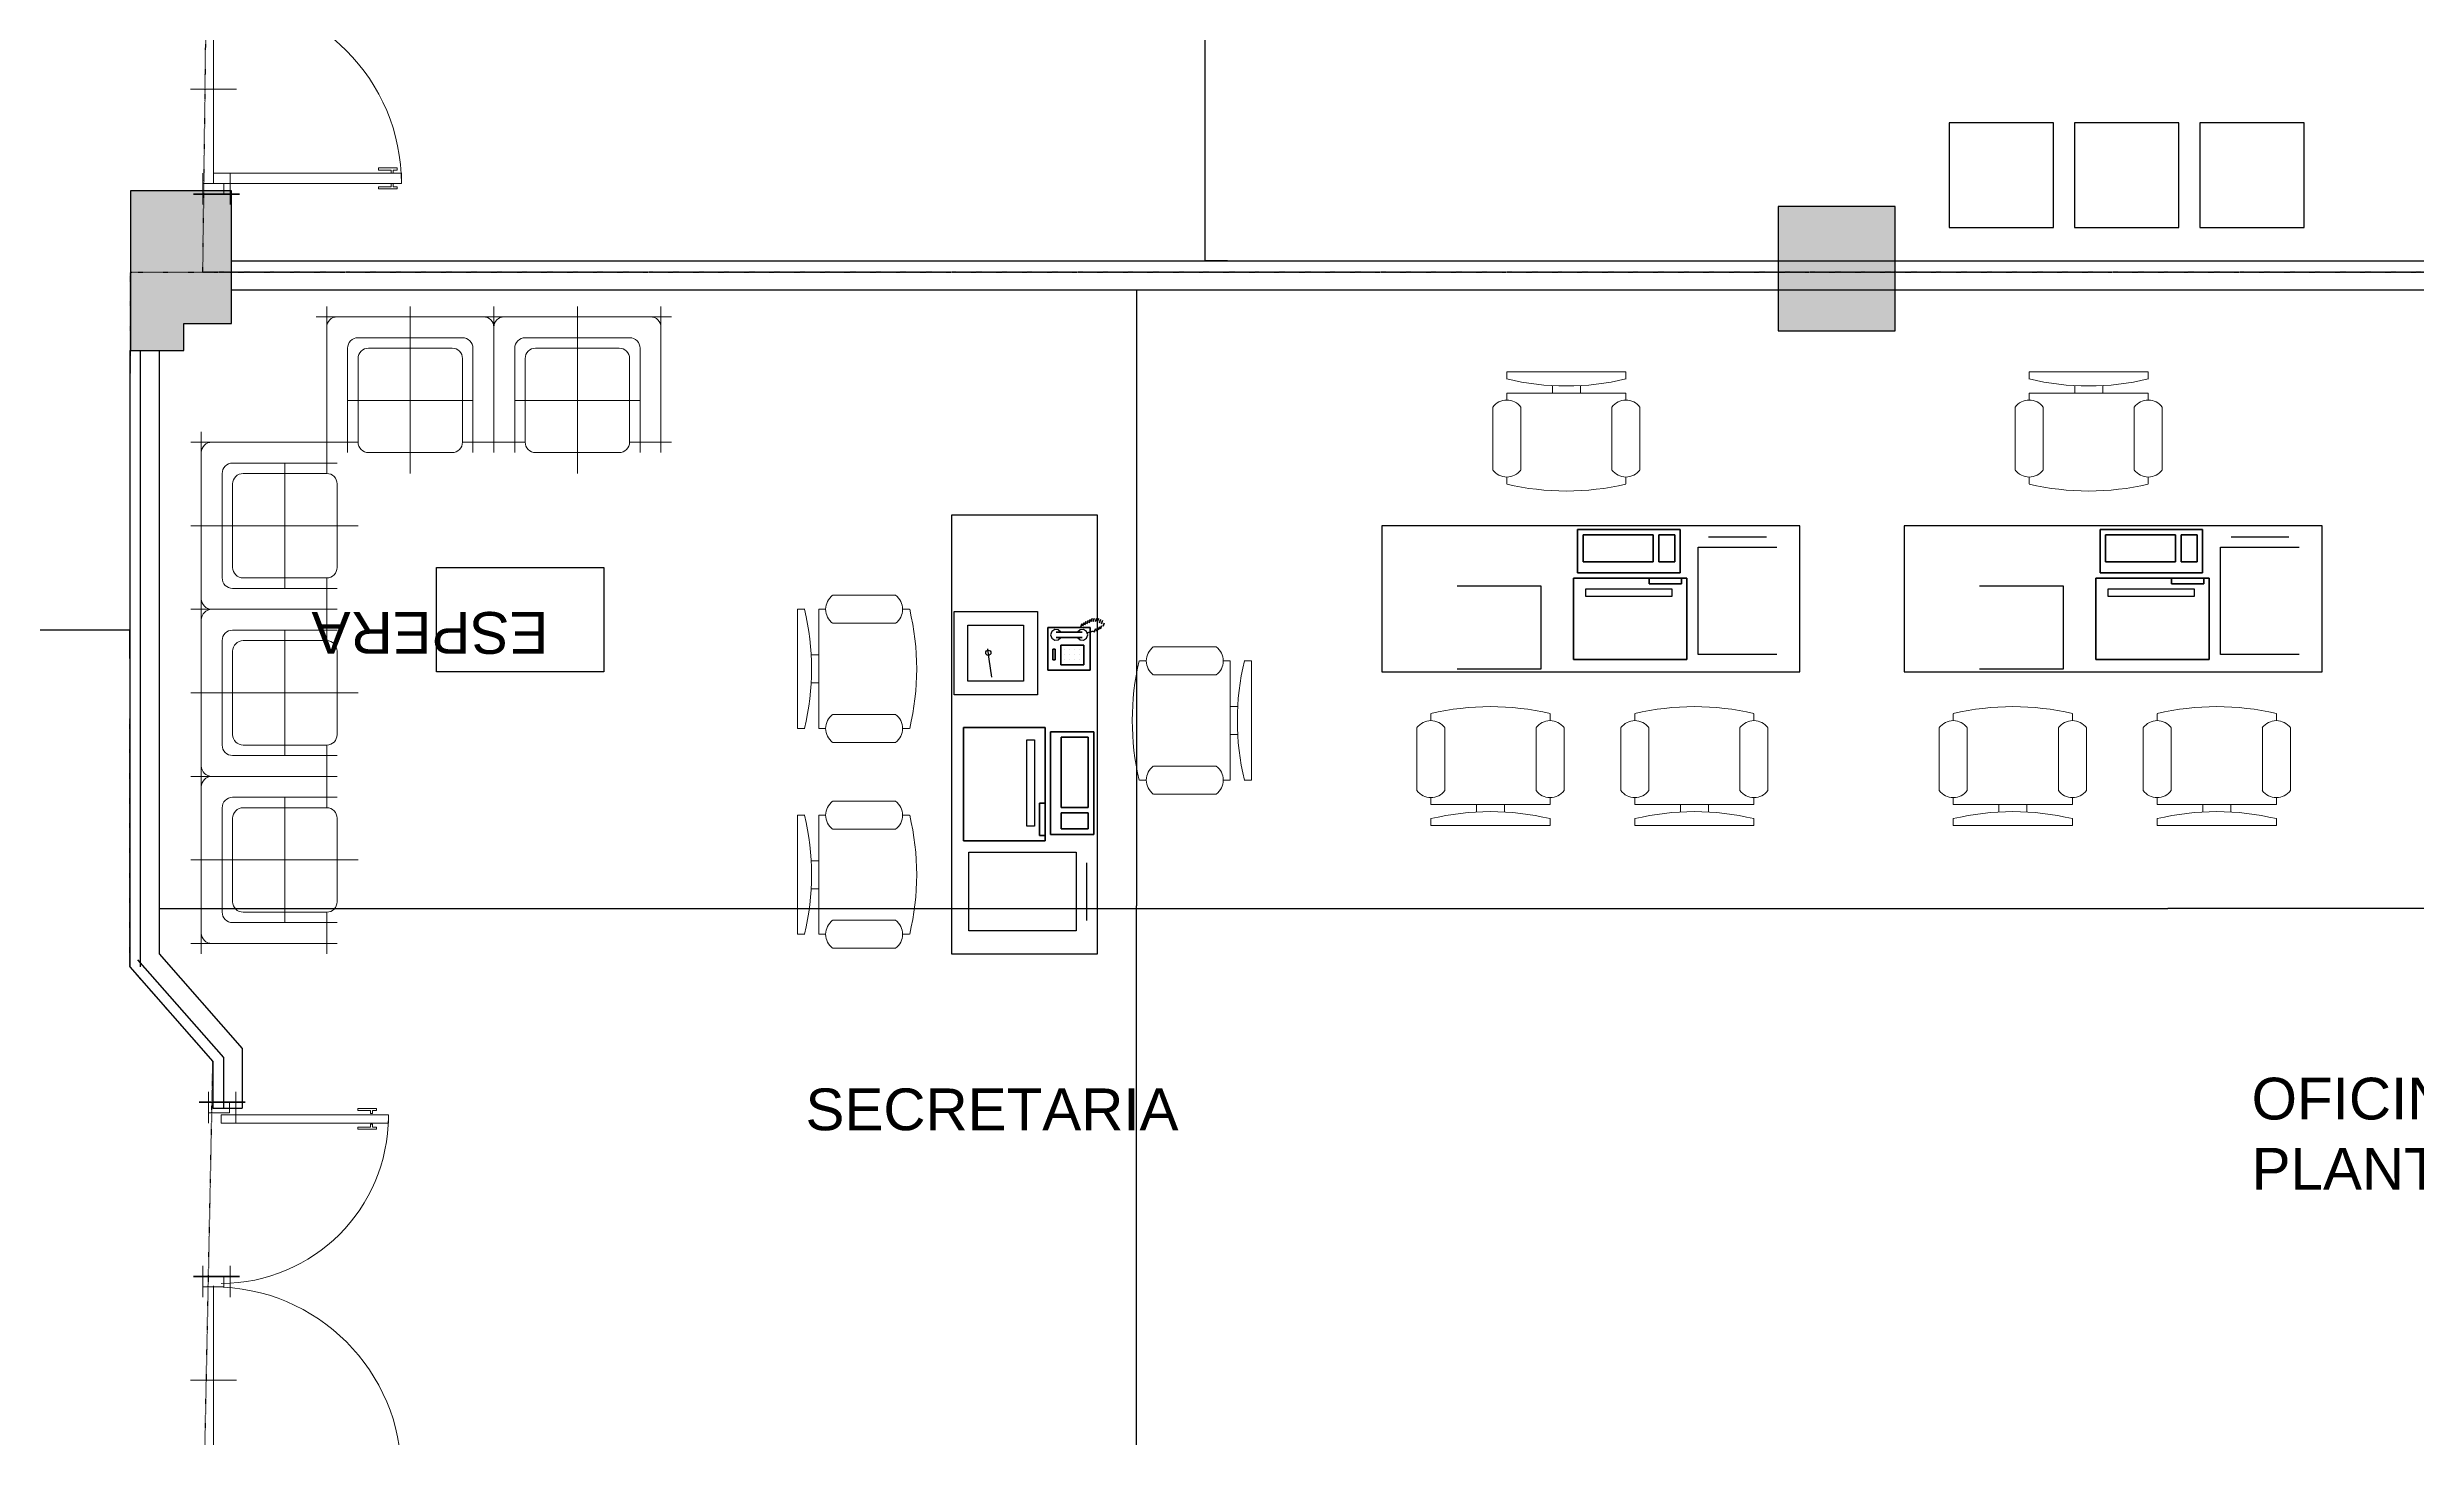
# Model space of a CAD drawing. Header units: millimetres. Extents: x -327709 to -233612, y 250954 to 312605.
# Drawn here: x -256297 to -244956, y 287356 to 294013 of the extents above; entities that cross this region are included whole.
import ezdxf

# ---------------------------------------------------------------- set-up
doc = ezdxf.new("R2010")
doc.units = ezdxf.units.MM
doc.header["$PDMODE"] = 35
doc.linetypes.add('Dash Style-1', pattern=[4.724409, 1.889764, -2.834646])
for name, color, linetype, lineweight in [('acotacion', 2, 'Continuous', 5), ('p1', 7, 'Continuous', 18), ('P4', 7, 'Continuous', 18), ('SUPERFICIES', 7, 'Dash Style-1', 5)]:
    doc.layers.add(name, color=color, linetype=linetype, lineweight=lineweight)
doc.styles.add('Arial (bold)', font='arialbd.ttf')
doc.styles.add('Arial Narrow', font='ARIALN.TTF')
doc.styles.add('Arial Unicode MS', font='ARIALUNI.TTF')
doc.dimstyles.new('Arch', dxfattribs={"dimtxt": 0.2, "dimasz": 0.3175, "dimexe": 0.3175, "dimexo": 0.15875, "dimgap": 0.001587, "dimtad": 1, "dimtxsty": 'Arial (bold)', "dimblk": 'VW_SLASH-2', "dimcen": 0, "dimdle": 0.15875, "dimazin": 0, "dimtfac": 1, "dimtix": 1, "dimtmove": 0, "dimatfit": 0, "dimldrblk": 'VW_FILLEDARROW', "dimfxl": 1, "dimfrac": 2, "dimtolj": 1, "dimarcsym": 0})
doc.dimstyles.new('carlos', dxfattribs={"dimtxt": 0.067432, "dimasz": 0.00186, "dimexe": 1.7e-05, "dimexo": 1.25e-05, "dimgap": 0, "dimtad": 0, "dimdec": 3, "dimtxsty": 'Arial (bold)', "dimblk": 'VW_SLASH-1', "dimblk1": 'VW_SLASH-1', "dimblk2": 'VW_SLASH-1', "dimcen": 0, "dimazin": 0, "dimtfac": 1, "dimtdec": 3, "dimtix": 1, "dimtmove": 0, "dimatfit": 0, "dimldrblk": 'VW_SLASH-1', "dimfxl": 1, "dimfrac": 2, "dimtolj": 1, "dimarcsym": 0})
doc.dimstyles.new('Copy of carlos 1', dxfattribs={"dimtxt": 0.067432, "dimasz": 0.18, "dimexe": 1.2e-05, "dimexo": 5.6e-05, "dimgap": 0, "dimtad": 0, "dimdec": 3, "dimtxsty": 'Arial (bold)', "dimblk": 'VW_SLASH', "dimblk1": 'VW_SLASH', "dimblk2": 'VW_SLASH', "dimcen": 0, "dimdle": 1.08e-05, "dimazin": 0, "dimtfac": 1, "dimtdec": 3, "dimtix": 1, "dimtmove": 0, "dimatfit": 0, "dimldrblk": 'VW_SLASH', "dimfxl": 1, "dimfrac": 2, "dimtolj": 1, "dimarcsym": 0})

# ---------------------------------------------------------------- blocks, each defined once
blk = doc.blocks.new('VW_SLASH-2')
at = {"layer": 'p1', "color": 0, "linetype": 'ByBlock', "lineweight": -2}
blk.add_line((0, 0), (-1, 0), dxfattribs=at)
at = {"layer": 'p1', "color": 0, "linetype": 'Continuous', "lineweight": 20}
blk.add_lwpolyline([(0, 0), (0, 0)], dxfattribs=at)
blk = doc.blocks.new('*D420')
at = {"layer": 'Defpoints', "color": 0, "linetype": 'Continuous', "transparency": 16777216}
for p in [(-251714, 292851), (-251714, 286955), (-251084, 286955)]:
    blk.add_point(p, dxfattribs=at)
at = {"layer": 'P4', "color": 0, "linetype": 'Continuous', "lineweight": -2, "transparency": 16777216}
for p, q in [((-251714, 292851), (-251083, 292851)), ((-251084, 292851), (-251084, 289903)), ((-251084, 286956), (-251084, 289903)), ((-251714, 286955), (-251083, 286955))]:
    blk.add_line(p, q, dxfattribs=at)
at = {"layer": 'P4', "color": 0, "linetype": 'Continuous', "lineweight": -2, "transparency": 16777216, "xscale": 0.3175, "yscale": 0.3175, "zscale": 0.3175}
for p, rotation in [((-251084, 292851), 90), ((-251084, 286955), 270)]:
    blk.add_blockref('VW_SLASH-2', p, dxfattribs=dict(at, rotation=rotation))
at = {"layer": 'P4', "color": 0, "linetype": 'Continuous', "lineweight": -2, "transparency": 16777216, "insert": (-251084, 289903), "char_height": 0.0674, "attachment_point": 5, "style": 'Arial (bold)'}
blk.add_mtext('\\A1;17688,02', dxfattribs=at)
blk = doc.blocks.new('VW_FILLEDARROW')
at = {"layer": 'p1', "linetype": 'Continuous', "lineweight": 0}
blk.add_hatch(color=0, dxfattribs=at).paths.add_polyline_path([(-1, 0), (0, 0), (-1, 0)])
at = {"layer": 'p1', "color": 0, "linetype": 'Continuous', "lineweight": 5}
blk.add_lwpolyline([(-1, 0), (0, 0), (-1, 0)], close=True, dxfattribs=at)
blk = doc.blocks.new('Group-93-1')
at = {"color": 7, "linetype": 'Continuous', "lineweight": 9}
for p, q in [((-0.285, 0), (-0.285, -0.034)), ((-0.285, 0), (0.285, 0)), ((0.285, 0), (0.285, -0.034)), ((-0.285, -0.101), (-0.285, -0.134)), ((-0.285, -0.101), (0.285, -0.101)), ((-0.067, -0.101), (-0.067, -0.065)), ((0.067, -0.066), (0.067, -0.101)), ((0.285, -0.101), (0.285, -0.134)), ((-0.352, -0.168), (-0.352, -0.469)), ((-0.218, -0.469), (-0.218, -0.168)), ((0.218, -0.168), (0.218, -0.469)), ((0.352, -0.469), (0.352, -0.168)), ((-0.285, -0.503), (-0.285, -0.536)), ((0.285, -0.503), (0.285, -0.536))]:
    blk.add_line(p, q, dxfattribs=at)
for centre, radius, start, end in [((0, 1.161), 1.228, 256.5803, 283.4197), ((-0.285, -0.218), 0.0838, 36.8699, 143.1301), ((0.285, -0.218), 0.0838, 36.8699, 143.1301), ((-0.285, -0.419), 0.0838, 216.8699, 323.1301), ((0, 0.658), 1.228, 256.5803, 283.4197), ((0.285, -0.419), 0.0838, 216.8699, 323.1301)]:
    blk.add_arc(centre, radius, start, end, dxfattribs=at)
blk = doc.blocks.new('Chair - Desk_Sc1')
at = {"color": 7}
blk.add_blockref('Group-93-1', (0, 0), dxfattribs=at)
blk = doc.blocks.new('dib sillon 1')
for p, q in [((-0.446, 0.395), (0.454, 0.395)), ((-0.396, -0.255), (-0.396, 0.445)), ((0.004, -0.355), (0.004, 0.445)), ((0.404, -0.255), (0.404, 0.445)), ((-0.296, -0.255), (-0.296, 0.245)), ((-0.246, 0.295), (0.254, 0.295)), ((0.304, -0.255), (0.304, 0.245)), ((-0.296, -0.005), (0.304, -0.005)), ((-0.446, -0.205), (-0.246, -0.205)), ((-0.296, -0.205), (-0.246, -0.205)), ((0.254, -0.205), (0.304, -0.205)), ((0.304, -0.205), (0.254, -0.205)), ((0.454, -0.205), (0.254, -0.205))]:
    blk.add_line(p, q)
for points in [[(-0.396, -0.205), (-0.396, 0.345, -0.414214), (-0.346, 0.395), (0.354, 0.395, -0.414214), (0.404, 0.345), (0.404, -0.205), (0.304, -0.205), (0.304, 0.245, 0.414214), (0.254, 0.295), (-0.246, 0.295, 0.414214), (-0.296, 0.245), (-0.296, -0.205)], [(-0.246, 0.195), (-0.246, -0.205, 0.414214), (-0.196, -0.255), (0.204, -0.255, 0.414214), (0.254, -0.205), (0.254, 0.195, 0.414214), (0.204, 0.245), (-0.196, 0.245, 0.414214)]]:
    blk.add_lwpolyline(points, format="xyb", close=True)
blk = doc.blocks.new('dib puerta plan 1.00')
at = {"color": 22, "lineweight": 60}
for p, q in [((-0.5, -0.2), (-0.5, 0.02)), ((0.5, -0.2), (0.5, 0.02))]:
    blk.add_line(p, q, dxfattribs=at)
at = {"linetype": 'Continuous'}
for p, q in [((-0.003, -0.215), (-0.003, 0.005)), ((-0.55, -0.025), (-0.4, -0.025)), ((0.45, -0.105), (-0.455, -0.105)), ((-0.55, -0.155), (-0.4, -0.155))]:
    blk.add_line(p, q, dxfattribs=at)
for p, q in [((0.55, -0.025), (0.4, -0.025)), ((0.55, -0.155), (0.4, -0.155))]:
    blk.add_line(p, q)
for points in [[(0.45, -0.105), (0.45, 0.795), (0.4, 0.795), (0.4, -0.105)], [(0.4, 0.755), (0.385, 0.755), (0.385, 0.775), (0.375, 0.775), (0.375, 0.685), (0.385, 0.685), (0.385, 0.745), (0.4, 0.745)], [(0.45, 0.755), (0.465, 0.755), (0.465, 0.775), (0.475, 0.775), (0.475, 0.685), (0.465, 0.685), (0.465, 0.745), (0.45, 0.745)], [(-0.45, -0.155), (-0.5, -0.155), (-0.5, -0.055), (-0.45, -0.055)], [(0.5, -0.155), (0.45, -0.155), (0.45, -0.055), (0.5, -0.055)]]:
    blk.add_lwpolyline(points, close=True)
blk.add_arc((0.45, -0.105), 0.9, 90, 180, dxfattribs=at)
blk = doc.blocks.new('Group-2-1-1')
at = {"color": 7, "linetype": 'Continuous', "lineweight": 5}
for p, q in [((28.139, 7.294), (27.989, 7.294)), ((28.139, 7.164), (27.989, 7.164))]:
    blk.add_line(p, q, dxfattribs=at)
at = {"color": 5, "linetype": 'Continuous', "lineweight": 60}
blk.add_line((28.089, 7.119), (28.089, 7.339), dxfattribs=at)
at = {"color": 7, "linetype": 'Continuous', "lineweight": 5}
for points in [[(27.985, 7.948), (27.97, 7.948), (27.97, 7.968), (27.96, 7.968), (27.96, 7.878), (27.97, 7.878), (27.97, 7.938), (27.985, 7.938)], [(27.989, 7.224), (27.989, 8.024), (28.029, 8.024), (28.029, 7.224)], [(28.035, 7.948), (28.05, 7.948), (28.05, 7.968), (28.06, 7.968), (28.06, 7.878), (28.05, 7.878), (28.05, 7.938), (28.035, 7.938)], [(28.089, 7.164), (28.039, 7.164), (28.039, 7.264), (28.089, 7.264)]]:
    blk.add_lwpolyline(points, close=True, dxfattribs=at)
blk.add_arc((28.022, 7.224), 0.8, 90, 180, dxfattribs=at)
blk = doc.blocks.new('VW_SLASH-1')
at = {"layer": 'p1', "color": 0, "linetype": 'ByBlock', "lineweight": -2}
blk.add_line((0, 0), (-1, 0), dxfattribs=at)
at = {"layer": 'p1', "color": 0, "linetype": 'Continuous', "lineweight": 20}
blk.add_lwpolyline([(1, 1), (-1, -1)], dxfattribs=at)
blk = doc.blocks.new('*D461')
at = {"layer": 'Defpoints', "color": 0, "linetype": 'Continuous', "transparency": 16777216}
for p in [(-255763, 291117), (-236531, 290409), (-255763, 289890)]:
    blk.add_point(p, dxfattribs=at)
at = {"layer": 'P4', "color": 0, "linetype": 'Continuous', "lineweight": -2, "transparency": 16777216}
for p, q in [((-255763, 291117), (-255763, 289890)), ((-236531, 290409), (-236531, 289890)), ((-255763, 289890), (-246147, 289890)), ((-236531, 289890), (-246147, 289890))]:
    blk.add_line(p, q, dxfattribs=at)
at = {"layer": 'P4', "color": 0, "linetype": 'Continuous', "lineweight": -2, "transparency": 16777216, "xscale": 0.0018603515625, "yscale": 0.0018603515625, "zscale": 0.0018603515625, "rotation": 180}
blk.add_blockref('VW_SLASH-1', (-255763, 289890), dxfattribs=at)
at = {"layer": 'P4', "color": 0, "linetype": 'Continuous', "lineweight": -2, "transparency": 16777216, "xscale": 0.0018603515625, "yscale": 0.0018603515625, "zscale": 0.0018603515625}
blk.add_blockref('VW_SLASH-1', (-236531, 289890), dxfattribs=at)
at = {"layer": 'P4', "color": 0, "linetype": 'Continuous', "lineweight": -2, "transparency": 16777216, "insert": (-246147, 289890), "char_height": 0.0607, "attachment_point": 5, "style": 'Arial (bold)'}
blk.add_mtext('\\A1;57696,127', dxfattribs=at)
blk = doc.blocks.new('*D470')
at = {"layer": 'Defpoints', "color": 0, "linetype": 'Continuous', "transparency": 16777216}
for p in [(-271357, 291290), (-271357, 291223), (-255903, 291086)]:
    blk.add_point(p, dxfattribs=at)
at = {"layer": 'P4', "color": 0, "linetype": 'Continuous', "lineweight": -2, "transparency": 16777216}
for p, q in [((-271357, 291290), (-271357, 291223)), ((-271357, 291223), (-263630, 291223)), ((-255903, 291223), (-263630, 291223)), ((-255903, 291086), (-255903, 291223))]:
    blk.add_line(p, q, dxfattribs=at)
at = {"layer": 'P4', "color": 0, "linetype": 'Continuous', "lineweight": -2, "transparency": 16777216, "xscale": 0.0018603515625, "yscale": 0.0018603515625, "zscale": 0.0018603515625, "rotation": 180}
blk.add_blockref('VW_SLASH-1', (-271357, 291223), dxfattribs=at)
at = {"layer": 'P4', "color": 0, "linetype": 'Continuous', "lineweight": -2, "transparency": 16777216, "xscale": 0.0018603515625, "yscale": 0.0018603515625, "zscale": 0.0018603515625}
blk.add_blockref('VW_SLASH-1', (-255903, 291223), dxfattribs=at)
at = {"layer": 'P4', "color": 0, "linetype": 'Continuous', "lineweight": -2, "transparency": 16777216, "insert": (-263630, 291223), "char_height": 0.0607, "attachment_point": 5, "style": 'Arial (bold)'}
blk.add_mtext('\\A1;46361,531', dxfattribs=at)
blk = doc.blocks.new('VW_SLASH')
at = {"layer": 'p1', "color": 0, "linetype": 'ByBlock', "lineweight": -2}
blk.add_line((0, 0), (-1, 0), dxfattribs=at)
at = {"layer": 'p1', "color": 0, "linetype": 'Continuous', "lineweight": 20}
blk.add_lwpolyline([(0, 0), (0, 0)], dxfattribs=at)
blk = doc.blocks.new('*D476')
at = {"layer": 'acotacion', "color": 0, "lineweight": -2, "transparency": 16777216}
for p, q in [((-250648, 300833), (-250756, 300833)), ((-250756, 300832), (-250756, 298212)), ((-250756, 292991), (-250756, 298212)), ((-250648, 292991), (-250756, 292991))]:
    blk.add_line(p, q, dxfattribs=at)
at = {"layer": 'Defpoints', "color": 0, "transparency": 16777216}
for p in [(-250756, 300833), (-250648, 300833), (-250648, 292991)]:
    blk.add_point(p, dxfattribs=at)
at = {"layer": 'acotacion', "color": 0, "lineweight": -2, "transparency": 16777216, "xscale": 0.18, "yscale": 0.18, "zscale": 0.18}
for p, rotation in [((-250756, 300833), 90), ((-250756, 292991), 270)]:
    blk.add_blockref('VW_SLASH', p, dxfattribs=dict(at, rotation=rotation))
at = {"layer": 'acotacion', "color": 0, "lineweight": -2, "transparency": 16777216, "insert": (-250756, 298212), "char_height": 0.0682, "attachment_point": 5, "style": 'Arial Narrow'}
blk.add_mtext('\\A1;23524,01', dxfattribs=at)

msp = doc.modelspace()

# ---------------------------------------------------------------- hatches: boundary and pattern name
at = {"layer": 'P4', "linetype": 'Continuous', "lineweight": -2}
for points in [[(-255899.38594, 293326.30959), (-255899.38594, 292561.17913), (-255644.34245, 292561.17913), (-255644.34245, 292691.2013), (-255415.35523, 292691.2013), (-255415.35523, 293326.30959)], [(-247452.94579, 292881.36886), (-247452.94579, 293251.2968), (-248013.04129, 293251.2968), (-248013.04129, 293021.25758), (-248013.04129, 292881.2337), (-248013.04129, 292876.23285), (-248013.04129, 292656.19533), (-247782.41373, 292656.19533), (-247452.94579, 292656.19533)]]:
    msp.add_hatch(color=0, dxfattribs=at).paths.add_polyline_path(points)

# ---------------------------------------------------------------- linework, layer by layer
at = {"layer": 'P4', "color": 0, "linetype": 'Continuous', "lineweight": -2}
for p, q in [((-255415.35523, 292991.25246), (-240041.68215, 292991.25246)), ((-255415.35523, 292851.22859), (-240041.68215, 292851.22859)), ((-255903.12525, 292561.17913), (-255903.12525, 289610.57633)), ((-255853.11672, 292561.17913), (-255853.11672, 289610.57633)), ((-255763.10137, 292561.17913), (-255763.10137, 289671.96863)), ((-248972.35036, 291703.90455), (-248481.18976, 291703.90455)), ((-248481.18976, 291703.90455), (-248972.35036, 291703.90455)), ((-248972.35036, 291497.10009), (-248972.35036, 291703.90455)), ((-248972.35036, 291703.90455), (-248972.35036, 291497.10009)), ((-248481.18976, 291703.90455), (-248481.18976, 291497.10009)), ((-248481.18976, 291497.10009), (-248481.18976, 291703.90455)), ((-246471.92403, 291703.90455), (-245980.76343, 291703.90455)), ((-245980.76343, 291703.90455), (-246471.92403, 291703.90455)), ((-246471.92403, 291497.10009), (-246471.92403, 291703.90455)), ((-246471.92403, 291703.90455), (-246471.92403, 291497.10009)), ((-245980.76343, 291703.90455), (-245980.76343, 291497.10009)), ((-245980.76343, 291497.10009), (-245980.76343, 291703.90455)), ((-248946.4998, 291548.80121), (-248946.4998, 291678.054)), ((-248946.4998, 291678.054), (-248946.4998, 291548.80121)), ((-248610.44255, 291678.054), (-248610.44255, 291548.80121)), ((-248610.44255, 291548.80121), (-248610.44255, 291678.054)), ((-248584.59199, 291548.80121), (-248584.59199, 291678.054)), ((-248584.59199, 291678.054), (-248584.59199, 291548.80121)), ((-248507.04032, 291678.054), (-248507.04032, 291548.80121)), ((-248507.04032, 291548.80121), (-248507.04032, 291678.054)), ((-248395.32546, 291619.18968), (-248018.69874, 291619.18968)), ((-248395.32546, 291106.60228), (-248395.32546, 291619.18968)), ((-248345.31693, 291669.1982), (-248068.70727, 291669.1982)), ((-246446.07347, 291548.80121), (-246446.07347, 291678.054)), ((-246446.07347, 291678.054), (-246446.07347, 291548.80121)), ((-246110.01622, 291678.054), (-246110.01622, 291548.80121)), ((-246110.01622, 291548.80121), (-246110.01622, 291678.054)), ((-246084.16566, 291548.80121), (-246084.16566, 291678.054)), ((-246084.16566, 291678.054), (-246084.16566, 291548.80121)), ((-246006.61399, 291678.054), (-246006.61399, 291548.80121)), ((-246006.61399, 291548.80121), (-246006.61399, 291678.054)), ((-245894.89913, 291619.18968), (-245518.27241, 291619.18968)), ((-245894.89913, 291106.60228), (-245894.89913, 291619.18968)), ((-245844.8906, 291669.1982), (-245568.28094, 291669.1982)), ((-248992.54613, 291470.69825), (-248449.68442, 291470.69825)), ((-248449.68442, 291470.69825), (-248992.54613, 291470.69825)), ((-248992.54613, 291081.2473), (-248992.54613, 291470.69825)), ((-248992.54613, 291470.69825), (-248992.54613, 291081.2473)), ((-248481.18976, 291497.10009), (-248972.35036, 291497.10009)), ((-248972.35036, 291497.10009), (-248481.18976, 291497.10009)), ((-248610.44255, 291548.80121), (-248946.4998, 291548.80121)), ((-248946.4998, 291548.80121), (-248610.44255, 291548.80121)), ((-248630.63832, 291444.84769), (-248630.63832, 291470.69825)), ((-248630.63832, 291470.69825), (-248630.63832, 291444.84769)), ((-248507.04032, 291548.80121), (-248584.59199, 291548.80121)), ((-248584.59199, 291548.80121), (-248507.04032, 291548.80121)), ((-248475.53498, 291470.69825), (-248475.53498, 291444.84769)), ((-248475.53498, 291444.84769), (-248475.53498, 291470.69825)), ((-248449.68442, 291470.69825), (-248449.68442, 291081.2473)), ((-248449.68442, 291081.2473), (-248449.68442, 291470.69825)), ((-246492.1198, 291470.69825), (-245949.25809, 291470.69825)), ((-245949.25809, 291470.69825), (-246492.1198, 291470.69825)), ((-246492.1198, 291081.2473), (-246492.1198, 291470.69825)), ((-246492.1198, 291470.69825), (-246492.1198, 291081.2473)), ((-245980.76343, 291497.10009), (-246471.92403, 291497.10009)), ((-246471.92403, 291497.10009), (-245980.76343, 291497.10009)), ((-246110.01622, 291548.80121), (-246446.07347, 291548.80121)), ((-246446.07347, 291548.80121), (-246110.01622, 291548.80121)), ((-246130.21199, 291444.84769), (-246130.21199, 291470.69825)), ((-246130.21199, 291470.69825), (-246130.21199, 291444.84769)), ((-246006.61399, 291548.80121), (-246084.16566, 291548.80121)), ((-246084.16566, 291548.80121), (-246006.61399, 291548.80121)), ((-245975.10865, 291470.69825), (-245975.10865, 291444.84769)), ((-245975.10865, 291444.84769), (-245975.10865, 291470.69825)), ((-245949.25809, 291470.69825), (-245949.25809, 291081.2473)), ((-245949.25809, 291081.2473), (-245949.25809, 291470.69825)), ((-249548.75074, 291435.1693), (-249148.68252, 291435.1693)), ((-249148.68252, 291435.1693), (-249148.68252, 291035.10109)), ((-248933.65146, 291419.73554), (-248521.08112, 291419.73554)), ((-248933.65146, 291383.18333), (-248933.65146, 291419.73554)), ((-248521.08112, 291383.18333), (-248933.65146, 291383.18333)), ((-248475.53498, 291444.84769), (-248630.63832, 291444.84769)), ((-248630.63832, 291444.84769), (-248475.53498, 291444.84769)), ((-248521.08112, 291419.73554), (-248521.08112, 291383.18333)), ((-247048.32441, 291435.1693), (-246648.25619, 291435.1693)), ((-246648.25619, 291435.1693), (-246648.25619, 291035.10109)), ((-246433.22513, 291419.73554), (-246020.65479, 291419.73554)), ((-246433.22513, 291383.18333), (-246433.22513, 291419.73554)), ((-246020.65479, 291383.18333), (-246433.22513, 291383.18333)), ((-245975.10865, 291444.84769), (-246130.21199, 291444.84769)), ((-246130.21199, 291444.84769), (-245975.10865, 291444.84769)), ((-246020.65479, 291419.73554), (-246020.65479, 291383.18333)), ((-251957.6357, 291312.23933), (-251557.56748, 291312.23933)), ((-251957.6357, 290912.17112), (-251957.6357, 291312.23933)), ((-251890.95765, 291245.56129), (-251624.24553, 291245.56129)), ((-251890.95765, 290978.84916), (-251890.95765, 291245.56129)), ((-251624.24553, 291245.56129), (-251624.24553, 290978.84916)), ((-251557.56748, 291312.23933), (-251557.56748, 290912.17112)), ((-251351.07023, 291238.16648), (-251346.06938, 291253.16904)), ((-251346.06938, 291253.16904), (-251351.07023, 291238.16648)), ((-251341.06852, 291243.16733), (-251336.06767, 291258.16989)), ((-251336.06767, 291258.16989), (-251341.06852, 291243.16733)), ((-251331.06682, 291248.16819), (-251326.06597, 291263.17075)), ((-251326.06597, 291263.17075), (-251331.06682, 291248.16819)), ((-251321.06511, 291253.16904), (-251316.06426, 291268.1716)), ((-251316.06426, 291268.1716), (-251321.06511, 291253.16904)), ((-251311.06341, 291258.16989), (-251306.06256, 291273.17245)), ((-251306.06256, 291273.17245), (-251311.06341, 291258.16989)), ((-251301.0617, 291263.17075), (-251296.06085, 291278.1733)), ((-251296.06085, 291278.1733), (-251301.0617, 291263.17075)), ((-251291.06, 291263.17075), (-251286.05914, 291278.1733)), ((-251286.05914, 291278.1733), (-251291.06, 291263.17075)), ((-251281.05829, 291263.17075), (-251276.05744, 291278.1733)), ((-251276.05744, 291278.1733), (-251281.05829, 291263.17075)), ((-251271.05659, 291263.17075), (-251266.05573, 291278.1733)), ((-251266.05573, 291278.1733), (-251271.05659, 291263.17075)), ((-251266.05573, 291223.16392), (-251261.05488, 291238.16648)), ((-251261.05488, 291238.16648), (-251266.05573, 291223.16392)), ((-251261.05488, 291258.16989), (-251256.05403, 291273.17245)), ((-251256.05403, 291273.17245), (-251261.05488, 291258.16989)), ((-251256.05403, 291228.16478), (-251251.05318, 291243.16733)), ((-251251.05318, 291243.16733), (-251256.05403, 291228.16478)), ((-251251.05318, 291253.16904), (-251246.05232, 291268.1716)), ((-251246.05232, 291268.1716), (-251251.05318, 291253.16904)), ((-251243.93184, 291241.40098), (-251238.93098, 291256.40354)), ((-251238.93098, 291256.40354), (-251243.93184, 291241.40098)), ((-251789.01097, 291083.15545), (-251796.24308, 291132.63826)), ((-251508.11863, 291030.56789), (-251508.11863, 291235.73492)), ((-251508.11863, 291235.73492), (-251508.11863, 291030.56789)), ((-251508.11863, 291235.73492), (-251305.48226, 291235.73492)), ((-251305.48226, 291235.73492), (-251508.11863, 291235.73492)), ((-251489.68399, 291216.37037), (-251495.20533, 291200.2792)), ((-251495.20533, 291200.2792), (-251489.68399, 291184.18802)), ((-251475.44633, 291225.68166), (-251489.68399, 291216.37037)), ((-251489.68399, 291184.18802), (-251475.44633, 291174.87673)), ((-251485.29019, 291080.51805), (-251485.29019, 291131.30796)), ((-251485.29019, 291131.30796), (-251485.29019, 291080.51805)), ((-251485.29019, 291131.30796), (-251473.56944, 291131.30796)), ((-251473.56944, 291131.30796), (-251485.29019, 291131.30796)), ((-251458.49127, 291224.28984), (-251475.44633, 291225.68166)), ((-251475.44633, 291174.87673), (-251458.49127, 291176.26856)), ((-251473.56944, 291131.30796), (-251473.56944, 291080.51805)), ((-251473.56944, 291080.51805), (-251473.56944, 291131.30796)), ((-251468.99694, 291212.78133), (-251343.97562, 291212.78133)), ((-251343.97562, 291212.78133), (-251468.99694, 291212.78133)), ((-251468.99694, 291187.77707), (-251343.97562, 291187.77707)), ((-251343.97562, 291187.77707), (-251468.99694, 291187.77707)), ((-251445.96269, 291212.78133), (-251458.49127, 291224.28984)), ((-251458.49127, 291176.26856), (-251445.96269, 291187.77706)), ((-251446.22103, 291057.07656), (-251446.22103, 291150.84254)), ((-251446.22103, 291150.84254), (-251446.22103, 291057.07656)), ((-251446.22103, 291150.84254), (-251336.82738, 291150.84254)), ((-251336.82738, 291150.84254), (-251446.22103, 291150.84254)), ((-251426.68645, 291127.40105), (-251426.68644, 291127.40105)), ((-251426.68645, 291127.40105), (-251426.68644, 291127.40105)), ((-251403.24495, 291127.40105), (-251403.24494, 291127.40105)), ((-251403.24495, 291127.40105), (-251403.24494, 291127.40105)), ((-251379.80345, 291127.40105), (-251379.80345, 291127.40105)), ((-251379.80345, 291127.40105), (-251379.80345, 291127.40105)), ((-251354.48129, 291224.28984), (-251367.00987, 291212.78133)), ((-251367.00987, 291187.77706), (-251354.48129, 291176.26856)), ((-251356.36196, 291127.40105), (-251356.36195, 291127.40105)), ((-251356.36196, 291127.40105), (-251356.36195, 291127.40105)), ((-251337.52623, 291225.68166), (-251354.48129, 291224.28984)), ((-251354.48129, 291176.26856), (-251337.52623, 291174.87673)), ((-251323.28857, 291216.37037), (-251337.52623, 291225.68166)), ((-251337.52623, 291174.87673), (-251323.28857, 291184.18802)), ((-251336.82738, 291150.84254), (-251336.82738, 291057.07656)), ((-251336.82738, 291057.07656), (-251336.82738, 291150.84254)), ((-251317.76723, 291200.2792), (-251323.28857, 291216.37037)), ((-251323.28857, 291184.18802), (-251317.76723, 291200.2792)), ((-251319.51182, 291209.14058), (-251291.06, 291218.16307)), ((-251291.06, 291218.16307), (-251319.51182, 291209.14058)), ((-251305.48226, 291235.73492), (-251305.48226, 291030.56789)), ((-251305.48226, 291030.56789), (-251305.48226, 291235.73492)), ((-251286.05914, 291213.16222), (-251281.05829, 291228.16478)), ((-251281.05829, 291228.16478), (-251286.05914, 291213.16222)), ((-251276.05744, 291218.16307), (-251271.05659, 291233.16563)), ((-251271.05659, 291233.16563), (-251276.05744, 291218.16307)), ((-251776.35479, 290996.56051), (-251789.01097, 291083.15545)), ((-251305.48226, 291030.56789), (-251508.11863, 291030.56789)), ((-251508.11863, 291030.56789), (-251305.48226, 291030.56789)), ((-251473.56944, 291080.51805), (-251485.29019, 291080.51805)), ((-251485.29019, 291080.51805), (-251473.56944, 291080.51805)), ((-251336.82738, 291057.07656), (-251446.22103, 291057.07656)), ((-251446.22103, 291057.07656), (-251336.82738, 291057.07656)), ((-251426.68645, 291103.95955), (-251426.68644, 291103.95955)), ((-251426.68645, 291103.95955), (-251426.68644, 291103.95955)), ((-251426.68645, 291080.51805), (-251426.68644, 291080.51805)), ((-251426.68645, 291080.51805), (-251426.68644, 291080.51805)), ((-251403.24495, 291103.95955), (-251403.24494, 291103.95955)), ((-251403.24495, 291103.95955), (-251403.24494, 291103.95955)), ((-251403.24495, 291080.51805), (-251403.24494, 291080.51805)), ((-251403.24495, 291080.51805), (-251403.24494, 291080.51805)), ((-251379.80345, 291103.95955), (-251379.80345, 291103.95955)), ((-251379.80345, 291103.95955), (-251379.80345, 291103.95955)), ((-251379.80345, 291080.51805), (-251379.80345, 291080.51805)), ((-251379.80345, 291080.51805), (-251379.80345, 291080.51805)), ((-251356.36196, 291103.95955), (-251356.36195, 291103.95955)), ((-251356.36196, 291103.95955), (-251356.36195, 291103.95955)), ((-251356.36196, 291080.51805), (-251356.36195, 291080.51805)), ((-251356.36196, 291080.51805), (-251356.36195, 291080.51805)), ((-249148.68252, 291035.10109), (-249548.75074, 291035.10109)), ((-248449.68442, 291081.2473), (-248992.54613, 291081.2473)), ((-248992.54613, 291081.2473), (-248449.68442, 291081.2473)), ((-248018.69874, 291106.60228), (-248395.32546, 291106.60228)), ((-246648.25619, 291035.10109), (-247048.32441, 291035.10109)), ((-245949.25809, 291081.2473), (-246492.1198, 291081.2473)), ((-246492.1198, 291081.2473), (-245949.25809, 291081.2473)), ((-245518.27241, 291106.60228), (-245894.89913, 291106.60228)), ((-251557.56748, 290912.17112), (-251957.6357, 290912.17112)), ((-251624.24553, 290978.84916), (-251890.95765, 290978.84916)), ((-251911.48949, 290213.17301), (-251911.48949, 290756.03472)), ((-251911.48949, 290756.03472), (-251911.48949, 290213.17301)), ((-251911.48949, 290756.03472), (-251522.03854, 290756.03472)), ((-251522.03854, 290756.03472), (-251911.48949, 290756.03472)), ((-251609.55346, 290284.56971), (-251609.55346, 290697.14006)), ((-251609.55346, 290697.14006), (-251573.00125, 290697.14006)), ((-251573.00125, 290697.14006), (-251573.00125, 290284.56971)), ((-251522.03854, 290756.03472), (-251522.03854, 290213.17301)), ((-251522.03854, 290213.17301), (-251522.03854, 290756.03472)), ((-251495.63669, 290244.67836), (-251495.63669, 290735.83896)), ((-251495.63669, 290735.83896), (-251495.63669, 290244.67836)), ((-251495.63669, 290735.83896), (-251288.83223, 290735.83896)), ((-251288.83223, 290735.83896), (-251495.63669, 290735.83896)), ((-251443.93558, 290373.93115), (-251443.93558, 290709.9884)), ((-251443.93558, 290709.9884), (-251443.93558, 290373.93115)), ((-251443.93558, 290709.9884), (-251314.68279, 290709.9884)), ((-251314.68279, 290709.9884), (-251443.93558, 290709.9884)), ((-251288.83223, 290735.83896), (-251288.83223, 290244.67836)), ((-251288.83223, 290244.67836), (-251288.83223, 290735.83896)), ((-251547.8891, 290394.12692), (-251522.03854, 290394.12692)), ((-251522.03854, 290394.12692), (-251547.8891, 290394.12692)), ((-251547.8891, 290239.02357), (-251547.8891, 290394.12692)), ((-251547.8891, 290394.12692), (-251547.8891, 290239.02357)), ((-251314.68279, 290373.93115), (-251443.93558, 290373.93115)), ((-251443.93558, 290373.93115), (-251314.68279, 290373.93115)), ((-251443.93558, 290270.52892), (-251443.93558, 290348.08059)), ((-251443.93558, 290348.08059), (-251443.93558, 290270.52892)), ((-251443.93558, 290348.08059), (-251314.68279, 290348.08059)), ((-251314.68279, 290348.08059), (-251443.93558, 290348.08059)), ((-251573.00125, 290284.56971), (-251609.55346, 290284.56971)), ((-251522.03854, 290239.02357), (-251547.8891, 290239.02357)), ((-251547.8891, 290239.02357), (-251522.03854, 290239.02357)), ((-251288.83223, 290244.67836), (-251495.63669, 290244.67836)), ((-251495.63669, 290244.67836), (-251288.83223, 290244.67836)), ((-251314.68279, 290270.52892), (-251443.93558, 290270.52892)), ((-251443.93558, 290270.52892), (-251314.68279, 290270.52892)), ((-251522.03854, 290213.17301), (-251911.48949, 290213.17301)), ((-251911.48949, 290213.17301), (-251522.03854, 290213.17301)), ((-251886.13451, 289782.18734), (-251886.13451, 290158.81406)), ((-251886.13451, 290158.81406), (-251373.54711, 290158.81406)), ((-251373.54711, 290158.81406), (-251373.54711, 289782.18734)), ((-251323.53858, 290108.80553), (-251323.53858, 289832.19587)), ((-251373.54711, 289782.18734), (-251886.13451, 289782.18734)), ((-255763.10137, 289671.96863), (-255365.03853, 289219.28835)), ((-255903.12525, 289610.57633), (-255505.0624, 289157.89605)), ((-255865.571, 289643.59953), (-255455.05387, 289176.75614)), ((-255365.03853, 289219.28835), (-255365.03853, 288934.2829)), ((-255505.0624, 289157.89605), (-255505.0624, 288934.2829)), ((-255455.05387, 289176.75614), (-255455.05387, 288934.2829)), ((-255505.0624, 288934.2829), (-255365.03853, 288934.2829))]:
    msp.add_line(p, q, dxfattribs=at)
for points in [[(-247194.23773, 293150.90003), (-246694.15246, 293150.90003), (-246694.15246, 293650.9853), (-247194.23773, 293650.9853)], [(-246594.13541, 293150.90003), (-246094.05014, 293150.90003), (-246094.05014, 293650.9853), (-246594.13541, 293650.9853)], [(-245994.03309, 293150.90003), (-245493.94783, 293150.90003), (-245493.94783, 293650.9853), (-245994.03309, 293650.9853)], [(-255899.38594, 293326.30959), (-255899.38594, 292561.17913), (-255644.34245, 292561.17913), (-255644.34245, 292691.2013), (-255415.35523, 292691.2013), (-255415.35523, 293326.30959)], [(-251270.29548, 289672.65573), (-251270.29548, 291773.01385), (-251970.41485, 291773.01385), (-251970.41485, 289672.65573)], [(-247909.16713, 291722.44131), (-249909.5082, 291722.44131), (-249909.5082, 291022.32194), (-247909.16713, 291022.32194)], [(-245408.7408, 291722.44131), (-247409.08187, 291722.44131), (-247409.08187, 291022.32194), (-245408.7408, 291022.32194)], [(-254434.18452, 291522.58243), (-253634.04809, 291522.58243), (-253634.04809, 291022.49716), (-254434.18452, 291022.49716)]]:
    msp.add_lwpolyline(points, close=True, dxfattribs=at)
msp.add_lwpolyline([(-247452.94579, 292881.36886), (-247452.94579, 293251.2968), (-248013.04129, 293251.2968), (-248013.04129, 293021.25758), (-248013.04129, 292881.2337), (-248013.04129, 292876.23285), (-248013.04129, 292656.19533), (-247782.41373, 292656.19533), (-247452.94579, 292656.19533), (-247452.94579, 292881.36886)], dxfattribs=at)
msp.add_circle((-251793.53104, 291114.0822), 12.50213, dxfattribs=at)
for points in [[(-248481.18976, 291703.90455), (-248481.18976, 291703.90455), (-248481.18976, 291703.90455), (-248972.35036, 291703.90455)], [(-248972.35036, 291703.90455), (-248972.35036, 291703.90455), (-248972.35036, 291703.90455), (-248972.35036, 291497.10009)], [(-248481.18976, 291497.10009), (-248481.18976, 291497.10009), (-248481.18976, 291497.10009), (-248481.18976, 291703.90455)], [(-245980.76343, 291703.90455), (-245980.76343, 291703.90455), (-245980.76343, 291703.90455), (-246471.92403, 291703.90455)], [(-246471.92403, 291703.90455), (-246471.92403, 291703.90455), (-246471.92403, 291703.90455), (-246471.92403, 291497.10009)], [(-245980.76343, 291497.10009), (-245980.76343, 291497.10009), (-245980.76343, 291497.10009), (-245980.76343, 291703.90455)], [(-248610.44255, 291678.054), (-248610.44255, 291678.054), (-248610.44255, 291678.054), (-248946.4998, 291678.054)], [(-248946.4998, 291678.054), (-248946.4998, 291678.054), (-248946.4998, 291678.054), (-248946.4998, 291548.80121)], [(-248610.44255, 291548.80121), (-248610.44255, 291548.80121), (-248610.44255, 291548.80121), (-248610.44255, 291678.054)], [(-248507.04032, 291678.054), (-248507.04032, 291678.054), (-248507.04032, 291678.054), (-248584.59199, 291678.054)], [(-248584.59199, 291678.054), (-248584.59199, 291678.054), (-248584.59199, 291678.054), (-248584.59199, 291548.80121)], [(-248507.04032, 291548.80121), (-248507.04032, 291548.80121), (-248507.04032, 291548.80121), (-248507.04032, 291678.054)], [(-246110.01622, 291678.054), (-246110.01622, 291678.054), (-246110.01622, 291678.054), (-246446.07347, 291678.054)], [(-246446.07347, 291678.054), (-246446.07347, 291678.054), (-246446.07347, 291678.054), (-246446.07347, 291548.80121)], [(-246110.01622, 291548.80121), (-246110.01622, 291548.80121), (-246110.01622, 291548.80121), (-246110.01622, 291678.054)], [(-246006.61399, 291678.054), (-246006.61399, 291678.054), (-246006.61399, 291678.054), (-246084.16566, 291678.054)], [(-246084.16566, 291678.054), (-246084.16566, 291678.054), (-246084.16566, 291678.054), (-246084.16566, 291548.80121)], [(-246006.61399, 291548.80121), (-246006.61399, 291548.80121), (-246006.61399, 291548.80121), (-246006.61399, 291678.054)], [(-248449.68442, 291470.69825), (-248449.68442, 291470.69825), (-248449.68442, 291470.69825), (-248992.54613, 291470.69825)], [(-248992.54613, 291470.69825), (-248992.54613, 291470.69825), (-248992.54613, 291470.69825), (-248992.54613, 291081.2473)], [(-248972.35036, 291497.10009), (-248972.35036, 291497.10009), (-248972.35036, 291497.10009), (-248481.18976, 291497.10009)], [(-248946.4998, 291548.80121), (-248946.4998, 291548.80121), (-248946.4998, 291548.80121), (-248610.44255, 291548.80121)], [(-248630.63832, 291470.69825), (-248630.63832, 291470.69825), (-248630.63832, 291470.69825), (-248630.63832, 291444.84769)], [(-248584.59199, 291548.80121), (-248584.59199, 291548.80121), (-248584.59199, 291548.80121), (-248507.04032, 291548.80121)], [(-248475.53498, 291444.84769), (-248475.53498, 291444.84769), (-248475.53498, 291444.84769), (-248475.53498, 291470.69825)], [(-248449.68442, 291081.2473), (-248449.68442, 291081.2473), (-248449.68442, 291081.2473), (-248449.68442, 291470.69825)], [(-245949.25809, 291470.69825), (-245949.25809, 291470.69825), (-245949.25809, 291470.69825), (-246492.1198, 291470.69825)], [(-246492.1198, 291470.69825), (-246492.1198, 291470.69825), (-246492.1198, 291470.69825), (-246492.1198, 291081.2473)], [(-246471.92403, 291497.10009), (-246471.92403, 291497.10009), (-246471.92403, 291497.10009), (-245980.76343, 291497.10009)], [(-246446.07347, 291548.80121), (-246446.07347, 291548.80121), (-246446.07347, 291548.80121), (-246110.01622, 291548.80121)], [(-246130.21199, 291470.69825), (-246130.21199, 291470.69825), (-246130.21199, 291470.69825), (-246130.21199, 291444.84769)], [(-246084.16566, 291548.80121), (-246084.16566, 291548.80121), (-246084.16566, 291548.80121), (-246006.61399, 291548.80121)], [(-245975.10865, 291444.84769), (-245975.10865, 291444.84769), (-245975.10865, 291444.84769), (-245975.10865, 291470.69825)], [(-245949.25809, 291081.2473), (-245949.25809, 291081.2473), (-245949.25809, 291081.2473), (-245949.25809, 291470.69825)], [(-248630.63832, 291444.84769), (-248630.63832, 291444.84769), (-248630.63832, 291444.84769), (-248475.53498, 291444.84769)], [(-246130.21199, 291444.84769), (-246130.21199, 291444.84769), (-246130.21199, 291444.84769), (-245975.10865, 291444.84769)], [(-251346.06938, 291253.16904), (-251346.06938, 291253.16904), (-251346.06938, 291253.16904), (-251351.07023, 291238.16648)], [(-251336.06767, 291258.16989), (-251336.06767, 291258.16989), (-251336.06767, 291258.16989), (-251341.06852, 291243.16733)], [(-251326.06597, 291263.17075), (-251326.06597, 291263.17075), (-251326.06597, 291263.17075), (-251331.06682, 291248.16819)], [(-251316.06426, 291268.1716), (-251316.06426, 291268.1716), (-251316.06426, 291268.1716), (-251321.06511, 291253.16904)], [(-251306.06256, 291273.17245), (-251306.06256, 291273.17245), (-251306.06256, 291273.17245), (-251311.06341, 291258.16989)], [(-251296.06085, 291278.1733), (-251296.06085, 291278.1733), (-251296.06085, 291278.1733), (-251301.0617, 291263.17075)], [(-251286.05914, 291278.1733), (-251286.05914, 291278.1733), (-251286.05914, 291278.1733), (-251291.06, 291263.17075)], [(-251276.05744, 291278.1733), (-251276.05744, 291278.1733), (-251276.05744, 291278.1733), (-251281.05829, 291263.17075)], [(-251266.05573, 291278.1733), (-251266.05573, 291278.1733), (-251266.05573, 291278.1733), (-251271.05659, 291263.17075)], [(-251261.05488, 291238.16648), (-251261.05488, 291238.16648), (-251261.05488, 291238.16648), (-251266.05573, 291223.16392)], [(-251256.05403, 291273.17245), (-251256.05403, 291273.17245), (-251256.05403, 291273.17245), (-251261.05488, 291258.16989)], [(-251251.05318, 291243.16733), (-251251.05318, 291243.16733), (-251251.05318, 291243.16733), (-251256.05403, 291228.16478)], [(-251246.05232, 291268.1716), (-251246.05232, 291268.1716), (-251246.05232, 291268.1716), (-251251.05318, 291253.16904)], [(-251238.93098, 291256.40354), (-251238.93098, 291256.40354), (-251238.93098, 291256.40354), (-251243.93184, 291241.40098)], [(-251508.11863, 291235.73492), (-251508.11863, 291235.73492), (-251508.11863, 291235.73492), (-251508.11863, 291030.56789)], [(-251305.48226, 291235.73492), (-251305.48226, 291235.73492), (-251305.48226, 291235.73492), (-251508.11863, 291235.73492)], [(-251485.29019, 291131.30796), (-251485.29019, 291131.30796), (-251485.29019, 291131.30796), (-251485.29019, 291080.51805)], [(-251473.56944, 291131.30796), (-251473.56944, 291131.30796), (-251473.56944, 291131.30796), (-251485.29019, 291131.30796)], [(-251473.56944, 291080.51805), (-251473.56944, 291080.51805), (-251473.56944, 291080.51805), (-251473.56944, 291131.30796)], [(-251343.97562, 291212.78133), (-251343.97562, 291212.78133), (-251343.97562, 291212.78133), (-251468.99694, 291212.78133)], [(-251343.97562, 291187.77707), (-251343.97562, 291187.77707), (-251343.97562, 291187.77707), (-251468.99694, 291187.77707)], [(-251446.22103, 291150.84254), (-251446.22103, 291150.84254), (-251446.22103, 291150.84254), (-251446.22103, 291057.07656)], [(-251336.82738, 291150.84254), (-251336.82738, 291150.84254), (-251336.82738, 291150.84254), (-251446.22103, 291150.84254)], [(-251336.82738, 291057.07656), (-251336.82738, 291057.07656), (-251336.82738, 291057.07656), (-251336.82738, 291150.84254)], [(-251291.06, 291218.16307), (-251291.06, 291218.16307), (-251291.06, 291218.16307), (-251319.51182, 291209.14058)], [(-251305.48226, 291030.56789), (-251305.48226, 291030.56789), (-251305.48226, 291030.56789), (-251305.48226, 291235.73492)], [(-251281.05829, 291228.16478), (-251281.05829, 291228.16478), (-251281.05829, 291228.16478), (-251286.05914, 291213.16222)], [(-251271.05659, 291233.16563), (-251271.05659, 291233.16563), (-251271.05659, 291233.16563), (-251276.05744, 291218.16307)], [(-251508.11863, 291030.56789), (-251508.11863, 291030.56789), (-251508.11863, 291030.56789), (-251305.48226, 291030.56789)], [(-251485.29019, 291080.51805), (-251485.29019, 291080.51805), (-251485.29019, 291080.51805), (-251473.56944, 291080.51805)], [(-251446.22103, 291057.07656), (-251446.22103, 291057.07656), (-251446.22103, 291057.07656), (-251336.82738, 291057.07656)], [(-248992.54613, 291081.2473), (-248992.54613, 291081.2473), (-248992.54613, 291081.2473), (-248449.68442, 291081.2473)], [(-246492.1198, 291081.2473), (-246492.1198, 291081.2473), (-246492.1198, 291081.2473), (-245949.25809, 291081.2473)], [(-251911.48949, 290756.03472), (-251911.48949, 290756.03472), (-251911.48949, 290756.03472), (-251911.48949, 290213.17301)], [(-251522.03854, 290756.03472), (-251522.03854, 290756.03472), (-251522.03854, 290756.03472), (-251911.48949, 290756.03472)], [(-251522.03854, 290213.17301), (-251522.03854, 290213.17301), (-251522.03854, 290213.17301), (-251522.03854, 290756.03472)], [(-251495.63669, 290735.83896), (-251495.63669, 290735.83896), (-251495.63669, 290735.83896), (-251495.63669, 290244.67836)], [(-251288.83223, 290735.83896), (-251288.83223, 290735.83896), (-251288.83223, 290735.83896), (-251495.63669, 290735.83896)], [(-251443.93558, 290709.9884), (-251443.93558, 290709.9884), (-251443.93558, 290709.9884), (-251443.93558, 290373.93115)], [(-251314.68279, 290709.9884), (-251314.68279, 290709.9884), (-251314.68279, 290709.9884), (-251443.93558, 290709.9884)], [(-251314.68279, 290373.93115), (-251314.68279, 290373.93115), (-251314.68279, 290373.93115), (-251314.68279, 290709.9884)], [(-251288.83223, 290244.67836), (-251288.83223, 290244.67836), (-251288.83223, 290244.67836), (-251288.83223, 290735.83896)], [(-251522.03854, 290394.12692), (-251522.03854, 290394.12692), (-251522.03854, 290394.12692), (-251547.8891, 290394.12692)], [(-251547.8891, 290394.12692), (-251547.8891, 290394.12692), (-251547.8891, 290394.12692), (-251547.8891, 290239.02357)], [(-251443.93558, 290373.93115), (-251443.93558, 290373.93115), (-251443.93558, 290373.93115), (-251314.68279, 290373.93115)], [(-251443.93558, 290348.08059), (-251443.93558, 290348.08059), (-251443.93558, 290348.08059), (-251443.93558, 290270.52892)], [(-251314.68279, 290348.08059), (-251314.68279, 290348.08059), (-251314.68279, 290348.08059), (-251443.93558, 290348.08059)], [(-251314.68279, 290270.52892), (-251314.68279, 290270.52892), (-251314.68279, 290270.52892), (-251314.68279, 290348.08059)], [(-251547.8891, 290239.02357), (-251547.8891, 290239.02357), (-251547.8891, 290239.02357), (-251522.03854, 290239.02357)], [(-251495.63669, 290244.67836), (-251495.63669, 290244.67836), (-251495.63669, 290244.67836), (-251288.83223, 290244.67836)], [(-251443.93558, 290270.52892), (-251443.93558, 290270.52892), (-251443.93558, 290270.52892), (-251314.68279, 290270.52892)], [(-251911.48949, 290213.17301), (-251911.48949, 290213.17301), (-251911.48949, 290213.17301), (-251522.03854, 290213.17301)]]:
    msp.add_3dface(points, dxfattribs=at)
at = {"layer": 'SUPERFICIES', "color": 0, "lineweight": -2}
for points in [[(-255949.24434, 300832.58943), (-239923.00166, 300832.58943), (-239923.00166, 300105.46546), (-236411.06312, 300105.46546), (-236411.06312, 292935.56431), (-255553.16757, 292935.56431), (-255524.32199, 295251.63787), (-255922.38483, 295666.70864)], [(-255899.91115, 292935.56431), (-236411.06312, 292935.56431), (-236411.06312, 279438.72113), (-247883.01912, 279438.72113), (-247883.01912, 286815.19943), (-255553.16757, 286815.19943), (-255505.0624, 289157.89605), (-255903.12525, 289610.57633)]]:
    msp.add_lwpolyline(points, close=True, dxfattribs=at)

# ---------------------------------------------------------------- block references
at = {"layer": 'P4', "color": 0, "lineweight": -2, "yscale": 1000.17053206043, "zscale": 1000.17053206043}
for name, p, xscale, rotation in [('dib puerta plan 1.00', (-255397.6656, 293810.18963), 1000.17053206043, 269.9999999999999), ('dib sillon 1', (-255165.6012, 291726.37691), -1000.17053206043, 90), ('dib sillon 1', (-255165.6012, 290926.24049), -1000.17053206043, 90), ('Chair - Desk_Sc1', (-252706.36521, 291037.06568), 1000.17053206043, 90), ('Chair - Desk_Sc1', (-250534.34512, 290789.87278), -1000.17053206043, 270), ('Chair - Desk_Sc1', (-249389.63435, 290286.37158), 1000.17053206043, 180), ('Chair - Desk_Sc1', (-248413.42156, 290286.37158), 1000.17053206043, 180), ('Chair - Desk_Sc1', (-246889.20802, 290286.37158), 1000.17053206043, 180), ('Chair - Desk_Sc1', (-245912.99523, 290286.37158), 1000.17053206043, 180), ('dib sillon 1', (-255165.6012, 290126.10406), -1000.17053206043, 90), ('Chair - Desk_Sc1', (-252706.36521, 290051.18218), 1000.17053206043, 90), ('Group-2-1-1', (-262690.74894, 260868.00892), -1000.17053206043, 270), ('dib puerta plan 1.00', (-255397.6656, 287628.1457), 1000.17053206043, 269.9999999999999)]:
    msp.add_blockref(name, p, dxfattribs=dict(at, xscale=xscale, rotation=rotation))
for name, p, xscale in [('dib sillon 1', (-254564.45925, 292327.51887), 1000.17053206043), ('dib sillon 1', (-253764.32283, 292327.51887), 1000.17053206043), ('Chair - Desk_Sc1', (-249026.38418, 292458.39167), -1000.17053206043), ('Chair - Desk_Sc1', (-246525.95785, 292458.39167), -1000.17053206043)]:
    msp.add_blockref(name, p, dxfattribs=dict(at, xscale=xscale))

# ---------------------------------------------------------------- texts
at = {"layer": 'P4', "color": 0, "lineweight": -2, "insert": (-255032.69677, 291109.24257), "char_height": 200.034106, "attachment_point": 3, "rotation": 180, "line_spacing_factor": 1.008048, "style": 'Arial Unicode MS'}
msp.add_mtext('ESPERA', dxfattribs=at)
at = {"layer": 'P4', "color": 0, "lineweight": -2, "attachment_point": 1, "line_spacing_factor": 1.008048, "style": 'Arial Unicode MS'}
for s, insert, char_height in [('OFICINA\\PPLANTA LIBRE', (-245746.31735, 289079.56023), 200.0341064), ('SECRETARIA', (-252668.58953, 289028.12282), 200.034106)]:
    msp.add_mtext(s, dxfattribs=dict(at, insert=insert, char_height=char_height))

# ---------------------------------------------------------------- dimensions: what is measured, and where the dimension line sits
at = {"layer": 'acotacion', "color": 0, "lineweight": -2}
dim = msp.add_linear_dim(base=(-250755.80673, 300832.58943), p1=(-250648.44582, 292991.25246), p2=(-250648.44582, 300832.58943), angle=90, dimstyle='Copy of carlos 1', override={"dimtxt": 0.068167, "dimgap": 0.039688, "dimtih": 1, "dimtoh": 1, "dimdec": 2, "dimlfac": 3, "dimpost": '<>', "dimtxsty": 'Arial Narrow'}, dxfattribs=at)
dim.commit()
dim.dimension.update_dxf_attribs({"geometry": '*D476', "text_midpoint": (-250755.80673, 298211.72628), "dimtype": 161})
at = {"layer": 'P4', "color": 0, "linetype": 'Continuous', "lineweight": -2}
dim = msp.add_linear_dim(base=(-251083.51209, 286955.2233), p1=(-251713.67226, 292851.22859), p2=(-251713.67226, 286955.2233), angle=270, dimstyle='Arch', override={"dimtxt": 0.067432, "dimgap": 0.052917, "dimtih": 1, "dimtoh": 1, "dimlfac": 3, "dimpost": '<>', "dimtxsty": 'Arial (bold)', "dimtmove": 2}, dxfattribs=at)
dim.commit()
dim.dimension.update_dxf_attribs({"geometry": '*D420', "text_midpoint": (-251083.51209, 289903.22594)})
for base, p1, p2, picture, middle in [((-271356.96878, 291222.53127), (-255903.12525, 291085.87773), (-271356.96878, 291290.11612), '*D470', (-263630.04701, 291222.53127)), ((-255763.10137, 289889.87738), (-236531.05893, 290409.30232), (-255763.10137, 291116.57388), '*D461', (-246147.08015, 289889.87738))]:
    dim = msp.add_linear_dim(base=base, p1=p1, p2=p2, dimstyle='carlos', override={"dimtxt": 0.060689, "dimgap": 0.039688, "dimtih": 1, "dimtoh": 1, "dimlfac": 3, "dimpost": '<>', "dimtxsty": 'Arial (bold)'}, dxfattribs=at)
    dim.commit()
    dim.dimension.update_dxf_attribs({"geometry": picture, "text_midpoint": middle})

doc.saveas('drawing.dxf')
